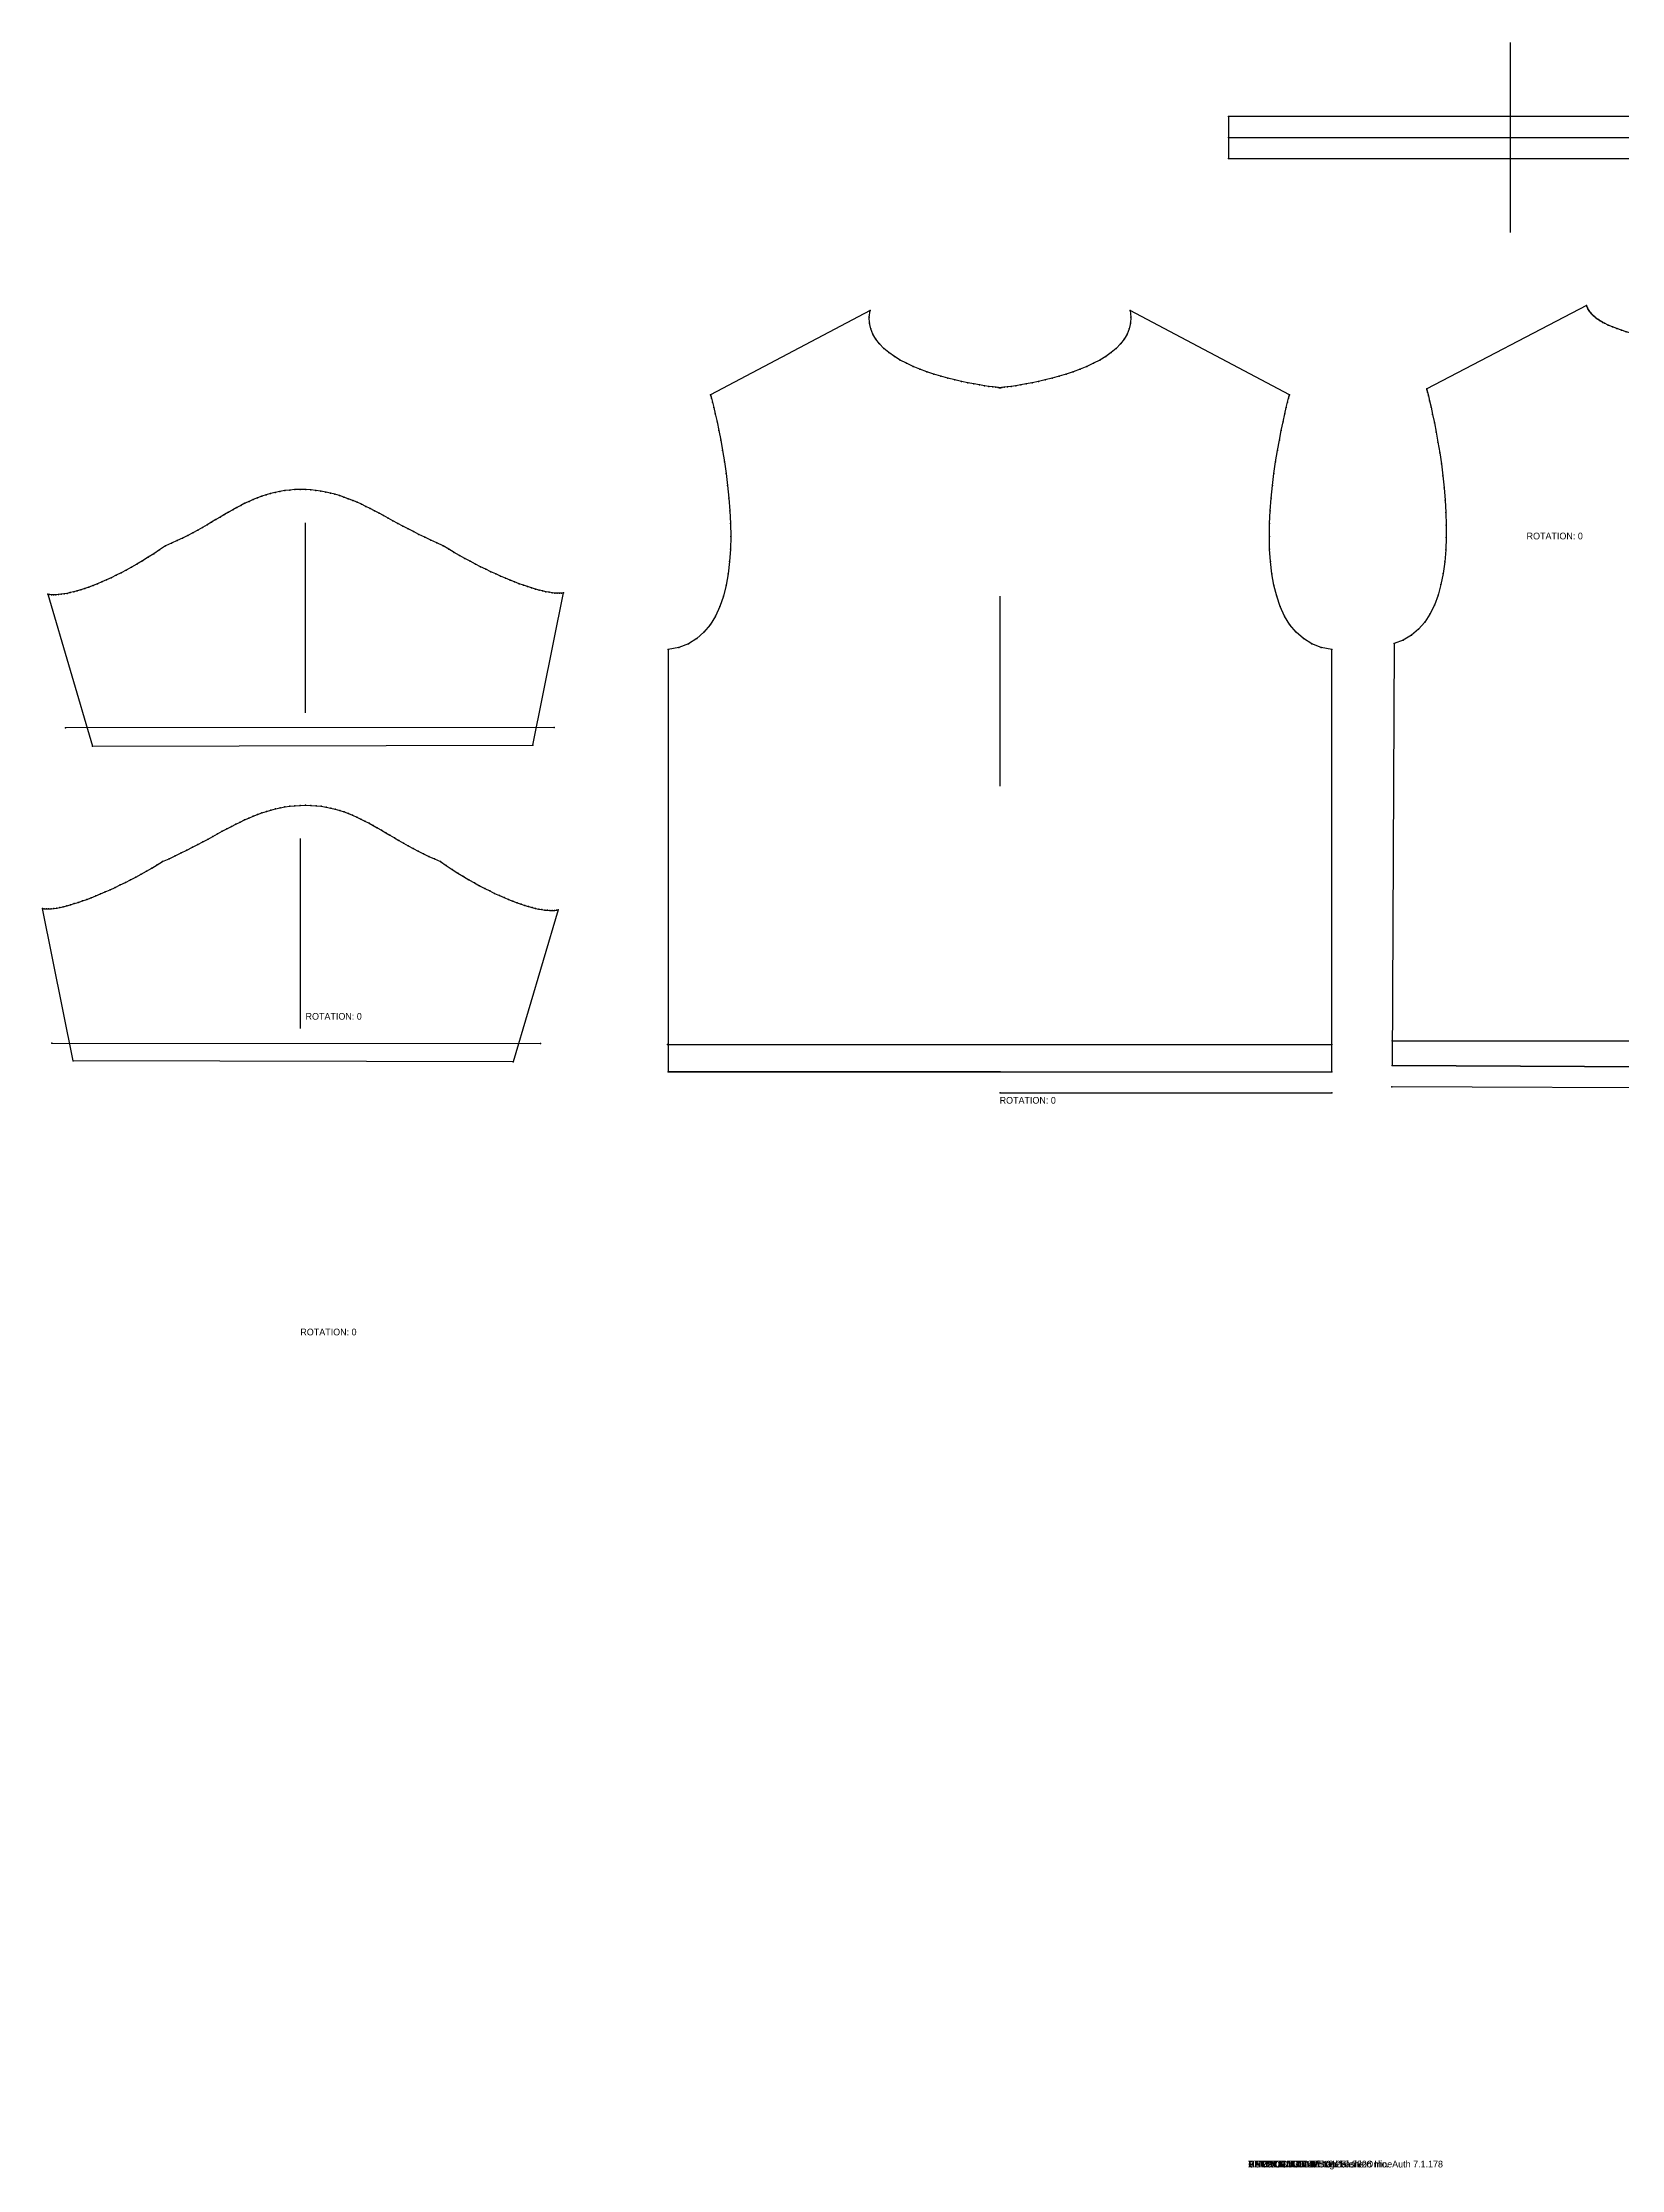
# Model space of a CAD drawing. Extents: x -45 to 63, y 0 to 79.
# Drawn here: x -45 to 13.9, y -0.1 to 79.3 of the extents above; entities that cross this region are included whole.
import ezdxf

# ---------------------------------------------------------------- set-up
doc = ezdxf.new("R2010")
doc.units = 0

# ---------------------------------------------------------------- blocks, each defined once
blk = doc.blocks.new('Pattern_636968_M')
at = {"layer": '1'}
blk.add_lwpolyline([(-9.266447, 66.422943), (-9.284942, 66.424812), (-9.338609, 66.430649), (-9.424722, 66.440781), (-9.540552, 66.455544), (-9.683375, 66.475266), (-9.850465, 66.500282), (-10.039091, 66.530922), (-10.246531, 66.56752), (-10.470055, 66.610405), (-10.706938, 66.659912), (-10.954453, 66.716377), (-11.209873, 66.780128), (-11.47047, 66.851494), (-11.733521, 66.930809), (-11.996297, 67.01841), (-12.25607, 67.114624), (-12.510117, 67.21978), (-12.755707, 67.334213), (-12.990116, 67.458267), (-13.210616, 67.592255), (-13.414482, 67.736519), (-13.598986, 67.891396), (-13.761402, 68.057205), (-13.899002, 68.234291), (-14.00906, 68.422974), (-14.08885, 68.623596), (-14.135645, 68.836487), (-14.146718, 69.061974), (-14.119343, 69.3004), (-14.119343, 69.3004), (-20.068869, 66.157249), (-20.060387, 66.125832), (-20.036421, 66.034447), (-19.999187, 65.887405), (-19.950916, 65.689026), (-19.893818, 65.443611), (-19.83012, 65.155472), (-19.762037, 64.828918), (-19.691793, 64.468269), (-19.621611, 64.077827), (-19.553705, 63.6619), (-19.490297, 63.224804), (-19.433613, 62.770851), (-19.385868, 62.304344), (-19.349281, 61.829597), (-19.326077, 61.350925), (-19.318474, 60.872635), (-19.328693, 60.399036), (-19.358952, 59.934437), (-19.411478, 59.483154), (-19.488483, 59.049492), (-19.592194, 58.637764), (-19.724827, 58.252285), (-19.888607, 57.897354), (-20.085747, 57.577293), (-20.318478, 57.296406), (-20.589008, 57.059006), (-20.89957, 56.869404), (-21.252373, 56.731907), (-21.649647, 56.650826), (-21.649647, 56.650826), (-21.649647, 40.894371), (3.116753, 40.894371), (3.116753, 56.650826), (2.719479, 56.731907), (2.366675, 56.869404), (2.056115, 57.059006), (1.785582, 57.296406), (1.552853, 57.577293), (1.355713, 57.897354), (1.191932, 58.252281), (1.059298, 58.637764), (0.955588, 59.049492), (0.878582, 59.483154), (0.826058, 59.934437), (0.795799, 60.399036), (0.78558, 60.872635), (0.793181, 61.350925), (0.816386, 61.829597), (0.852971, 62.304344), (0.900719, 62.770851), (0.957404, 63.224804), (1.020811, 63.661903), (1.088715, 64.077827), (1.1589, 64.468269), (1.229144, 64.828918), (1.297226, 65.155472), (1.360925, 65.443611), (1.418021, 65.689026), (1.466295, 65.887405), (1.503526, 66.034447), (1.527492, 66.125832), (1.535975, 66.157249), (1.535975, 66.157249), (-4.413551, 69.3004), (-4.386176, 69.061974), (-4.397249, 68.836487), (-4.444044, 68.623596), (-4.523834, 68.422974), (-4.633893, 68.234283), (-4.771492, 68.057205), (-4.933908, 67.891396), (-5.118413, 67.736519), (-5.322278, 67.592255), (-5.542778, 67.458267), (-5.777187, 67.334213), (-6.022778, 67.21978), (-6.276824, 67.114624), (-6.536598, 67.018402), (-6.799373, 66.930809), (-7.062423, 66.851494), (-7.323022, 66.780128), (-7.578442, 66.716377), (-7.825956, 66.659912), (-8.06284, 66.610405), (-8.286364, 66.56752), (-8.493803, 66.530922), (-8.68243, 66.500282), (-8.849519, 66.475266), (-8.992341, 66.455544), (-9.108172, 66.440781), (-9.194285, 66.430649), (-9.247952, 66.424812), (-9.266447, 66.422943)], close=True, dxfattribs=at)
at = {"layer": '2'}
for p in [(-14.119343, 69.3004), (-4.413551, 69.3004), (-20.068869, 66.157249), (-9.266447, 66.422943), (1.535975, 66.157249), (-21.649647, 56.650826), (3.116753, 56.650826), (-21.680805, 41.906036), (3.116753, 41.90601), (-21.649647, 40.894371), (-21.649647, 40.894371), (-9.266447, 40.894371), (-9.266447, 40.894371), (3.116753, 40.894371), (3.116753, 40.894371), (-9.266447, 40.106968), (3.116753, 40.106968)]:
    blk.add_point(p, dxfattribs=at)
at = {"layer": '3'}
for p in [(-14.146718, 69.061974), (-14.135645, 68.836487), (-14.08885, 68.623596), (-14.00906, 68.422974), (-4.523834, 68.422974), (-4.444044, 68.623596), (-4.397249, 68.836487), (-4.386176, 69.061974), (-13.899002, 68.234291), (-13.761402, 68.057205), (-13.598986, 67.891396), (-13.414482, 67.736519), (-13.210616, 67.592255), (-5.322278, 67.592255), (-5.118413, 67.736519), (-4.933908, 67.891396), (-4.771492, 68.057205), (-4.633893, 68.234283), (-12.990116, 67.458267), (-12.755707, 67.334213), (-12.510117, 67.21978), (-12.25607, 67.114624), (-11.996297, 67.01841), (-11.733521, 66.930809), (-11.47047, 66.851494), (-11.209873, 66.780128), (-10.954453, 66.716377), (-7.578442, 66.716377), (-7.323022, 66.780128), (-7.062423, 66.851494), (-6.799373, 66.930809), (-6.536598, 67.018402), (-6.276824, 67.114624), (-6.022778, 67.21978), (-5.777187, 67.334213), (-5.542778, 67.458267), (-20.060387, 66.125832), (-20.036421, 66.034447), (-19.999187, 65.887405), (-10.706938, 66.659912), (-10.470055, 66.610405), (-10.246531, 66.56752), (-10.039091, 66.530922), (-9.850465, 66.500282), (-9.683375, 66.475266), (-9.540552, 66.455544), (-9.424722, 66.440781), (-9.338609, 66.430649), (-9.284942, 66.424812), (-9.247952, 66.424812), (-9.194285, 66.430649), (-9.108172, 66.440781), (-8.992341, 66.455544), (-8.849519, 66.475266), (-8.68243, 66.500282), (-8.493803, 66.530922), (-8.286364, 66.56752), (-8.06284, 66.610405), (-7.825956, 66.659912), (1.466295, 65.887405), (1.503526, 66.034447), (1.527492, 66.125832), (-19.950916, 65.689026), (-19.893818, 65.443611), (-19.83012, 65.155472), (1.297226, 65.155472), (1.360925, 65.443611), (1.418021, 65.689026), (-19.762037, 64.828918), (-19.691793, 64.468269), (1.1589, 64.468269), (1.229144, 64.828918), (-19.621611, 64.077827), (-19.553705, 63.6619), (1.020811, 63.661903), (1.088715, 64.077827), (-19.490297, 63.224804), (-19.433613, 62.770851), (0.900719, 62.770851), (0.957404, 63.224804), (-19.385868, 62.304344), (0.852971, 62.304344), (-19.349281, 61.829597), (-19.326077, 61.350925), (0.793181, 61.350925), (0.816386, 61.829597), (-19.328693, 60.399036), (-19.318474, 60.872635), (0.78558, 60.872635), (0.795799, 60.399036), (-19.358952, 59.934437), (0.826058, 59.934437), (-19.488483, 59.049492), (-19.411478, 59.483154), (0.878582, 59.483154), (0.955588, 59.049492), (-19.724827, 58.252285), (-19.592194, 58.637764), (1.059298, 58.637764), (1.191932, 58.252281), (-20.318478, 57.296406), (-20.085747, 57.577293), (-19.888607, 57.897354), (1.355713, 57.897354), (1.552853, 57.577293), (1.785582, 57.296406), (-21.252373, 56.731907), (-20.89957, 56.869404), (-20.589008, 57.059006), (2.056115, 57.059006), (2.366675, 56.869404), (2.719479, 56.731907)]:
    blk.add_point(p, dxfattribs=at)
at = {"layer": '7'}
blk.add_line((-9.266447, 51.554081), (-9.266447, 58.640694), dxfattribs=at)
at = {"layer": '8'}
for points in [[(-21.680805, 41.906036), (3.116753, 41.90601)], [(-9.266447, 40.894371), (-21.649647, 40.894371)], [(-9.266447, 40.894371), (3.116753, 40.894371)], [(-9.266447, 40.106968), (3.116753, 40.106968)]]:
    blk.add_lwpolyline(points, dxfattribs=at)
at = {"layer": '1'}
blk.add_text('ROTATION: 0', height=0.25, dxfattribs=at).set_placement((-9.282026, 39.703686))
blk = doc.blocks.new('Pattern_636969_M')
at = {"layer": '1'}
blk.add_lwpolyline([(17.470102, 68.006607), (17.465443, 68.006973), (17.441072, 68.008209), (17.398079, 68.010437), (17.337542, 68.013786), (17.260544, 68.018387), (17.168169, 68.024376), (17.061502, 68.031853), (16.941624, 68.040977), (16.809616, 68.051857), (16.666563, 68.064621), (16.513546, 68.079407), (16.351652, 68.096329), (16.181959, 68.115524), (16.005554, 68.137115), (15.823517, 68.161232), (15.636931, 68.187996), (15.446881, 68.217545), (15.254448, 68.25), (15.060715, 68.285484), (14.866766, 68.324135), (14.673683, 68.366074), (14.482548, 68.411423), (14.294445, 68.46032), (14.110457, 68.512886), (13.931667, 68.569252), (13.759157, 68.629547), (13.59401, 68.693893), (13.43731, 68.762413), (13.290138, 68.835243), (13.290138, 68.835243), (13.238323, 68.86306), (13.18799, 68.891617), (13.139204, 68.920914), (13.092035, 68.950951), (13.04655, 68.981743), (13.002817, 69.013275), (12.960903, 69.045563), (12.920877, 69.078606), (12.882805, 69.112396), (12.846755, 69.146942), (12.812796, 69.182243), (12.780994, 69.218307), (12.751418, 69.255127), (12.724136, 69.292709), (12.699213, 69.331062), (12.67672, 69.370171), (12.656723, 69.410049), (12.639289, 69.450699), (12.624487, 69.492119), (12.624487, 69.492119), (6.659507, 66.378403), (6.66733, 66.348679), (6.689474, 66.262131), (6.723955, 66.122711), (6.768787, 65.934364), (6.821983, 65.70105), (6.881554, 65.426712), (6.945518, 65.115295), (7.011886, 64.770752), (7.078671, 64.397034), (7.14389, 63.998096), (7.205558, 63.577873), (7.261681, 63.140331), (7.310282, 62.689407), (7.349371, 62.22905), (7.37696, 61.763222), (7.391065, 61.295856), (7.3897, 60.830914), (7.370877, 60.372337), (7.332611, 59.924084), (7.272917, 59.490093), (7.189807, 59.074322), (7.081294, 58.680714), (6.945395, 58.313225), (6.78012, 57.975796), (6.583486, 57.672386), (6.353505, 57.406937), (6.088193, 57.183403), (5.785561, 57.005733), (5.443623, 56.877872), (5.443623, 56.877872), (5.365785, 41.121609), (29.308205, 41.00333), (29.386044, 56.759594), (29.045385, 56.890823), (28.744526, 57.07148), (28.48143, 57.297623), (28.254086, 57.565331), (28.060459, 57.87067), (27.898529, 58.209713), (27.766266, 58.578526), (27.661646, 58.973186), (27.582647, 59.389759), (27.527245, 59.824318), (27.493408, 60.27293), (27.479118, 60.73167), (27.482346, 61.196602), (27.501068, 61.663803), (27.533258, 62.129341), (27.576893, 62.589287), (27.629948, 63.039711), (27.690392, 63.476677), (27.756207, 63.896271), (27.825363, 64.294548), (27.895842, 64.66758), (27.965611, 65.011452), (28.032646, 65.32222), (28.094925, 65.595955), (28.150425, 65.828735), (28.197113, 66.016624), (28.232969, 66.155701), (28.255968, 66.242027), (28.264084, 66.271675), (28.264084, 66.271675), (22.33016, 69.444176), (22.314949, 69.402901), (22.297115, 69.362427), (22.276726, 69.322746), (22.253845, 69.283859), (22.228546, 69.245758), (22.200893, 69.20845), (22.170954, 69.171913), (22.138798, 69.136169), (22.104492, 69.101212), (22.068104, 69.067017), (22.029699, 69.033607), (21.989347, 69.000961), (21.947117, 68.969093), (21.903074, 68.937988), (21.857288, 68.907654), (21.809824, 68.878082), (21.760752, 68.849266), (21.710138, 68.821205), (21.658051, 68.793907), (21.658051, 68.793907), (21.510166, 68.722534), (21.352797, 68.655563), (21.187023, 68.59285), (21.013926, 68.534271), (20.834587, 68.479668), (20.650089, 68.428925), (20.461512, 68.381889), (20.269939, 68.338425), (20.07645, 68.298393), (19.88213, 68.261665), (19.688055, 68.228096), (19.495312, 68.197548), (19.304977, 68.169876), (19.118137, 68.144951), (18.935871, 68.122635), (18.75926, 68.102791), (18.589386, 68.085274), (18.427332, 68.069954), (18.274178, 68.056679), (18.131006, 68.045326), (17.998898, 68.035751), (17.878933, 68.027817), (17.772198, 68.021393), (17.679768, 68.016319), (17.60273, 68.012482), (17.542162, 68.009727), (17.499147, 68.007919), (17.474768, 68.006927), (17.470102, 68.006607)], close=True, dxfattribs=at)
at = {"layer": '2'}
for p in [(12.624487, 69.492119), (22.33016, 69.444176), (13.290138, 68.835243), (21.658051, 68.793907), (17.470102, 68.006607), (6.659507, 66.378403), (28.264084, 66.271675), (5.443623, 56.877872), (29.386044, 56.759594), (5.370349, 42.044975), (29.313347, 42.044952), (5.365785, 41.121609), (5.365786, 41.121609), (17.336996, 41.062466), (17.336996, 41.062466), (29.308205, 41.00333), (29.308205, 41.00333), (5.361897, 40.334217), (17.333105, 40.275074), (17.333107, 40.275074), (29.304314, 40.215939)]:
    blk.add_point(p, dxfattribs=at)
at = {"layer": '3'}
for p in [(12.639289, 69.450699), (12.656723, 69.410049), (12.67672, 69.370171), (12.699213, 69.331062), (12.724136, 69.292709), (12.751418, 69.255127), (12.780994, 69.218307), (12.812796, 69.182243), (12.846755, 69.146942), (12.882805, 69.112396), (12.920877, 69.078606), (22.068104, 69.067017), (22.104492, 69.101212), (22.138798, 69.136169), (22.170954, 69.171913), (22.200893, 69.20845), (22.228546, 69.245758), (22.253845, 69.283859), (22.276726, 69.322746), (22.297115, 69.362427), (22.314949, 69.402901), (12.960903, 69.045563), (13.002817, 69.013275), (13.04655, 68.981743), (13.092035, 68.950951), (13.139204, 68.920914), (13.18799, 68.891617), (13.238323, 68.86306), (13.43731, 68.762413), (13.59401, 68.693893), (13.759157, 68.629547), (13.931667, 68.569252), (14.110457, 68.512886), (14.294445, 68.46032), (14.482548, 68.411423), (14.673683, 68.366074), (14.866766, 68.324135), (15.060715, 68.285484), (20.07645, 68.298393), (20.269939, 68.338425), (20.461512, 68.381889), (20.650089, 68.428925), (20.834587, 68.479668), (21.013926, 68.534271), (21.187023, 68.59285), (21.352797, 68.655563), (21.510166, 68.722534), (21.710138, 68.821205), (21.760752, 68.849266), (21.809824, 68.878082), (21.857288, 68.907654), (21.903074, 68.937988), (21.947117, 68.969093), (21.989347, 69.000961), (22.029699, 69.033607), (15.254448, 68.25), (15.446881, 68.217545), (15.636931, 68.187996), (15.823517, 68.161232), (16.005554, 68.137115), (16.181959, 68.115524), (16.351652, 68.096329), (16.513546, 68.079407), (16.666563, 68.064621), (16.809616, 68.051857), (16.941624, 68.040977), (17.061502, 68.031853), (17.168169, 68.024376), (17.260544, 68.018387), (17.337542, 68.013786), (17.398079, 68.010437), (17.441072, 68.008209), (17.465443, 68.006973), (17.474768, 68.006927), (17.499147, 68.007919), (17.542162, 68.009727), (17.60273, 68.012482), (17.679768, 68.016319), (17.772198, 68.021393), (17.878933, 68.027817), (17.998898, 68.035751), (18.131006, 68.045326), (18.274178, 68.056679), (18.427332, 68.069954), (18.589386, 68.085274), (18.75926, 68.102791), (18.935871, 68.122635), (19.118137, 68.144951), (19.304977, 68.169876), (19.495312, 68.197548), (19.688055, 68.228096), (19.88213, 68.261665), (6.66733, 66.348679), (6.689474, 66.262131), (6.723955, 66.122711), (6.768787, 65.934364), (28.197113, 66.016624), (28.232969, 66.155701), (28.255968, 66.242027), (6.821983, 65.70105), (6.881554, 65.426712), (6.945518, 65.115295), (28.032646, 65.32222), (28.094925, 65.595955), (28.150425, 65.828735), (7.011886, 64.770752), (7.078671, 64.397034), (27.895842, 64.66758), (27.965611, 65.011452), (7.14389, 63.998096), (7.205558, 63.577873), (27.756207, 63.896271), (27.825363, 64.294548), (7.261681, 63.140331), (27.629948, 63.039711), (27.690392, 63.476677), (7.310282, 62.689407), (7.349371, 62.22905), (27.533258, 62.129341), (27.576893, 62.589287), (7.37696, 61.763222), (7.391065, 61.295856), (27.482346, 61.196602), (27.501068, 61.663803), (7.370877, 60.372337), (7.3897, 60.830914), (27.479118, 60.73167), (7.332611, 59.924084), (27.493408, 60.27293), (27.527245, 59.824318), (7.189807, 59.074322), (7.272917, 59.490093), (27.582647, 59.389759), (27.661646, 58.973186), (6.78012, 57.975796), (6.945395, 58.313225), (7.081294, 58.680714), (27.766266, 58.578526), (27.898529, 58.209713), (6.088193, 57.183403), (6.353505, 57.406937), (6.583486, 57.672386), (28.060459, 57.87067), (28.254086, 57.565331), (28.48143, 57.297623), (5.785561, 57.005733), (28.744526, 57.07148), (29.045385, 56.890823)]:
    blk.add_point(p, dxfattribs=at)
at = {"layer": '7'}
blk.add_line((17.35841, 51.70446), (17.393419, 58.790989), dxfattribs=at)
at = {"layer": '8'}
for points in [[(5.370349, 42.044975), (29.313347, 42.044952)], [(17.336996, 41.062466), (5.365786, 41.121609)], [(17.336996, 41.062466), (29.308205, 41.00333)], [(17.333107, 40.275074), (5.361897, 40.334217)], [(17.333105, 40.275074), (29.304314, 40.215939)]]:
    blk.add_lwpolyline(points, dxfattribs=at)
at = {"layer": '1'}
blk.add_text('ROTATION: 0', height=0.25, dxfattribs=at).set_placement((17.37397, 39.854031))
blk = doc.blocks.new('Pattern_1621764_M')
at = {"layer": '1'}
blk.add_lwpolyline([(-26.706415, 53.087074), (-25.565569, 58.771221), (-25.632187, 58.759724), (-25.708006, 58.754013), (-25.792702, 58.754009), (-25.885948, 58.759647), (-25.987423, 58.770855), (-26.096798, 58.787556), (-26.213753, 58.809677), (-26.337959, 58.837147), (-26.469091, 58.869892), (-26.606829, 58.907845), (-26.750845, 58.950924), (-26.900814, 58.999065), (-27.056412, 59.052189), (-27.217314, 59.110226), (-27.383196, 59.173103), (-27.553732, 59.240753), (-27.7286, 59.313091), (-27.907473, 59.390057), (-28.090025, 59.471569), (-28.275934, 59.55756), (-28.464874, 59.647953), (-28.656521, 59.74268), (-28.850548, 59.841663), (-29.046635, 59.944836), (-29.244452, 60.05212), (-29.443676, 60.163448), (-29.643984, 60.278744), (-29.845051, 60.397934), (-30.046549, 60.520947), (-30.046549, 60.520947), (-30.286861, 60.628864), (-30.517897, 60.736473), (-30.740238, 60.843529), (-30.95447, 60.94978), (-31.161179, 61.054985), (-31.360949, 61.158901), (-31.554361, 61.261276), (-31.742004, 61.361866), (-31.924461, 61.460423), (-32.102314, 61.556702), (-32.276154, 61.650459), (-32.446556, 61.741447), (-32.614113, 61.829414), (-32.779404, 61.91412), (-32.94302, 61.995319), (-33.105537, 62.072762), (-33.267548, 62.146202), (-33.429626, 62.215397), (-33.592369, 62.280098), (-33.756351, 62.340061), (-33.922165, 62.395035), (-34.090389, 62.444778), (-34.261608, 62.489044), (-34.436409, 62.527584), (-34.615379, 62.560154), (-34.799095, 62.586506), (-34.988148, 62.606396), (-35.183117, 62.619576), (-35.384594, 62.625801), (-35.384594, 62.625801), (-35.585701, 62.619156), (-35.779568, 62.604782), (-35.966782, 62.583012), (-36.147926, 62.554184), (-36.323586, 62.518631), (-36.494347, 62.476692), (-36.660786, 62.428703), (-36.823494, 62.375), (-36.983063, 62.315922), (-37.14006, 62.251797), (-37.295086, 62.182968), (-37.448715, 62.109772), (-37.601536, 62.032539), (-37.754131, 61.951614), (-37.907085, 61.867325), (-38.060989, 61.780014), (-38.216415, 61.690014), (-38.373962, 61.59766), (-38.534203, 61.503292), (-38.697727, 61.407246), (-38.86512, 61.309856), (-39.036961, 61.211456), (-39.21384, 61.112389), (-39.396343, 61.012989), (-39.585045, 60.913589), (-39.780544, 60.814526), (-39.983414, 60.716137), (-40.194241, 60.618759), (-40.413612, 60.522728), (-40.413612, 60.522728), (-40.635284, 60.372513), (-40.853104, 60.229561), (-41.066933, 60.093754), (-41.276649, 59.964996), (-41.482132, 59.84317), (-41.683247, 59.728176), (-41.879864, 59.619904), (-42.071865, 59.518242), (-42.259117, 59.423084), (-42.441494, 59.334324), (-42.61887, 59.25185), (-42.791119, 59.17556), (-42.958107, 59.105343), (-43.119713, 59.041088), (-43.27581, 58.982693), (-43.42627, 58.930046), (-43.570965, 58.883041), (-43.709766, 58.841572), (-43.842552, 58.805527), (-43.969185, 58.774796), (-44.08955, 58.749279), (-44.203514, 58.728863), (-44.310944, 58.71344), (-44.411728, 58.702908), (-44.505722, 58.697147), (-44.592812, 58.696064), (-44.672863, 58.699539), (-44.74575, 58.70747), (-44.811348, 58.719746), (-44.811348, 58.719746), (-43.138348, 53.047619)], close=True, dxfattribs=at)
at = {"layer": '2'}
for p in [(-35.384594, 62.625801), (-40.413612, 60.522728), (-30.046549, 60.520947), (-25.565569, 58.771221), (-44.811348, 58.719746), (-44.148094, 53.729092), (-25.909399, 53.741169), (-43.138348, 53.047619), (-26.706415, 53.087074)]:
    blk.add_point(p, dxfattribs=at)
at = {"layer": '3'}
for p in [(-37.754131, 61.951614), (-37.601536, 62.032539), (-37.448715, 62.109772), (-37.295086, 62.182968), (-37.14006, 62.251797), (-36.983063, 62.315922), (-36.823494, 62.375), (-36.660786, 62.428703), (-36.494347, 62.476692), (-36.323586, 62.518631), (-36.147926, 62.554184), (-35.966782, 62.583012), (-35.779568, 62.604782), (-35.585701, 62.619156), (-35.183117, 62.619576), (-34.988148, 62.606396), (-34.799095, 62.586506), (-34.615379, 62.560154), (-34.436409, 62.527584), (-34.261608, 62.489044), (-34.090389, 62.444778), (-33.922165, 62.395035), (-33.756351, 62.340061), (-33.592369, 62.280098), (-33.429626, 62.215397), (-33.267548, 62.146202), (-33.105537, 62.072762), (-32.94302, 61.995319), (-39.036961, 61.211456), (-38.86512, 61.309856), (-38.697727, 61.407246), (-38.534203, 61.503292), (-38.373962, 61.59766), (-38.216415, 61.690014), (-38.060989, 61.780014), (-37.907085, 61.867325), (-32.779404, 61.91412), (-32.614113, 61.829414), (-32.446556, 61.741447), (-32.276154, 61.650459), (-32.102314, 61.556702), (-31.924461, 61.460423), (-31.742004, 61.361866), (-31.554361, 61.261276), (-31.360949, 61.158901), (-40.635284, 60.372513), (-40.194241, 60.618759), (-39.983414, 60.716137), (-39.780544, 60.814526), (-39.585045, 60.913589), (-39.396343, 61.012989), (-39.21384, 61.112389), (-31.161179, 61.054985), (-30.95447, 60.94978), (-30.740238, 60.843529), (-30.517897, 60.736473), (-30.286861, 60.628864), (-29.845051, 60.397934), (-41.879864, 59.619904), (-41.683247, 59.728176), (-41.482132, 59.84317), (-41.276649, 59.964996), (-41.066933, 60.093754), (-40.853104, 60.229561), (-29.643984, 60.278744), (-29.443676, 60.163448), (-29.244452, 60.05212), (-29.046635, 59.944836), (-28.850548, 59.841663), (-28.656521, 59.74268), (-28.464874, 59.647953), (-28.275934, 59.55756), (-44.08955, 58.749279), (-43.969185, 58.774796), (-43.842552, 58.805527), (-43.709766, 58.841572), (-43.570965, 58.883041), (-43.42627, 58.930046), (-43.27581, 58.982693), (-43.119713, 59.041088), (-42.958107, 59.105343), (-42.791119, 59.17556), (-42.61887, 59.25185), (-42.441494, 59.334324), (-42.259117, 59.423084), (-42.071865, 59.518242), (-28.090025, 59.471569), (-27.907473, 59.390057), (-27.7286, 59.313091), (-27.553732, 59.240753), (-27.383196, 59.173103), (-27.217314, 59.110226), (-27.056412, 59.052189), (-26.900814, 58.999065), (-26.750845, 58.950924), (-26.606829, 58.907845), (-26.469091, 58.869892), (-26.337959, 58.837147), (-26.213753, 58.809677), (-26.096798, 58.787556), (-25.987423, 58.770855), (-25.885948, 58.759647), (-25.792702, 58.754009), (-25.708006, 58.754013), (-25.632187, 58.759724), (-44.74575, 58.70747), (-44.672863, 58.699539), (-44.592812, 58.696064), (-44.505722, 58.697147), (-44.411728, 58.702908), (-44.310944, 58.71344), (-44.203514, 58.728863)]:
    blk.add_point(p, dxfattribs=at)
at = {"layer": '7'}
blk.add_line((-35.188457, 54.293404), (-35.188457, 61.38002), dxfattribs=at)
at = {"layer": '8'}
blk.add_lwpolyline([(-25.909399, 53.741169), (-44.148094, 53.729092)], dxfattribs=at)
at = {"layer": '1'}
blk.add_text('ROTATION: 0', height=0.25, dxfattribs=at).set_placement((-35.188457, 42.836712))
blk = doc.blocks.new('Pattern_1621765_M')
at = {"layer": '1'}
blk.add_lwpolyline([(-43.864742, 41.304516), (-45.005589, 46.988663), (-44.938969, 46.977165), (-44.863152, 46.971455), (-44.778458, 46.971451), (-44.685207, 46.977089), (-44.583733, 46.988297), (-44.474358, 47.004997), (-44.357407, 47.027119), (-44.2332, 47.054588), (-44.102066, 47.087334), (-43.964329, 47.125286), (-43.820313, 47.168365), (-43.670345, 47.216507), (-43.514748, 47.26963), (-43.353844, 47.327667), (-43.187962, 47.390545), (-43.017426, 47.458191), (-42.842556, 47.530533), (-42.663685, 47.607498), (-42.481133, 47.689011), (-42.295223, 47.775002), (-42.106285, 47.865395), (-41.914639, 47.960121), (-41.720608, 48.059105), (-41.524525, 48.162277), (-41.326706, 48.269562), (-41.12748, 48.38089), (-40.927174, 48.496185), (-40.726109, 48.615376), (-40.524609, 48.738388), (-40.524609, 48.738388), (-40.284294, 48.846306), (-40.053261, 48.953915), (-39.830921, 49.06097), (-39.616688, 49.167221), (-39.409977, 49.27243), (-39.210209, 49.376343), (-39.016796, 49.478718), (-38.829155, 49.579308), (-38.646698, 49.677864), (-38.468842, 49.774143), (-38.295006, 49.867901), (-38.124599, 49.958885), (-37.957043, 50.046856), (-37.791752, 50.131561), (-37.628139, 50.212761), (-37.465618, 50.290203), (-37.303612, 50.363647), (-37.141529, 50.432838), (-36.978786, 50.49754), (-36.814804, 50.557503), (-36.648994, 50.612476), (-36.48077, 50.66222), (-36.309547, 50.706486), (-36.134747, 50.745026), (-35.95578, 50.777596), (-35.772064, 50.803947), (-35.583012, 50.823837), (-35.388039, 50.837017), (-35.186565, 50.843239), (-35.186565, 50.843239), (-34.985458, 50.836597), (-34.791588, 50.822224), (-34.604374, 50.800453), (-34.423233, 50.771626), (-34.247574, 50.736073), (-34.076813, 50.694134), (-33.91037, 50.646145), (-33.747662, 50.592442), (-33.588097, 50.533363), (-33.431095, 50.469238), (-33.276073, 50.40041), (-33.122444, 50.327213), (-32.969624, 50.249981), (-32.817028, 50.169056), (-32.66407, 50.084766), (-32.51017, 49.997456), (-32.35474, 49.907455), (-32.197197, 49.815102), (-32.036957, 49.720734), (-31.87343, 49.624687), (-31.706039, 49.527298), (-31.534195, 49.428902), (-31.357315, 49.329834), (-31.174816, 49.230431), (-30.986111, 49.131031), (-30.790615, 49.031967), (-30.587746, 48.933578), (-30.376919, 48.836201), (-30.157543, 48.74017), (-30.157543, 48.74017), (-29.935871, 48.589954), (-29.718056, 48.446999), (-29.504223, 48.311195), (-29.294506, 48.182438), (-29.089027, 48.060612), (-28.887913, 47.945618), (-28.691292, 47.837345), (-28.499294, 47.735683), (-28.312038, 47.640526), (-28.129663, 47.551765), (-27.952286, 47.469292), (-27.780037, 47.393002), (-27.613049, 47.322784), (-27.451443, 47.25853), (-27.295345, 47.200134), (-27.144886, 47.147488), (-27.000191, 47.100483), (-26.861391, 47.059013), (-26.728607, 47.022964), (-26.601973, 46.992237), (-26.481609, 46.966721), (-26.367645, 46.946304), (-26.260212, 46.930882), (-26.159431, 46.920349), (-26.065435, 46.914589), (-25.978346, 46.913506), (-25.898294, 46.916981), (-25.825409, 46.924911), (-25.759809, 46.937187), (-25.759809, 46.937187), (-27.43281, 41.26506)], close=True, dxfattribs=at)
at = {"layer": '2'}
for p in [(-35.186565, 50.843239), (-40.524609, 48.738388), (-30.157543, 48.74017), (-45.005589, 46.988663), (-25.759809, 46.937187), (-44.661758, 41.958611), (-43.864742, 41.304516), (-26.423065, 41.946533), (-27.43281, 41.26506)]:
    blk.add_point(p, dxfattribs=at)
at = {"layer": '3'}
for p in [(-35.583012, 50.823837), (-35.388039, 50.837017), (-34.985458, 50.836597), (-34.791588, 50.822224), (-37.957043, 50.046856), (-37.791752, 50.131561), (-37.628139, 50.212761), (-37.465618, 50.290203), (-37.303612, 50.363647), (-37.141529, 50.432838), (-36.978786, 50.49754), (-36.814804, 50.557503), (-36.648994, 50.612476), (-36.48077, 50.66222), (-36.309547, 50.706486), (-36.134747, 50.745026), (-35.95578, 50.777596), (-35.772064, 50.803947), (-34.604374, 50.800453), (-34.423233, 50.771626), (-34.247574, 50.736073), (-34.076813, 50.694134), (-33.91037, 50.646145), (-33.747662, 50.592442), (-33.588097, 50.533363), (-33.431095, 50.469238), (-33.276073, 50.40041), (-33.122444, 50.327213), (-32.969624, 50.249981), (-32.817028, 50.169056), (-32.66407, 50.084766), (-39.409977, 49.27243), (-39.210209, 49.376343), (-39.016796, 49.478718), (-38.829155, 49.579308), (-38.646698, 49.677864), (-38.468842, 49.774143), (-38.295006, 49.867901), (-38.124599, 49.958885), (-32.51017, 49.997456), (-32.35474, 49.907455), (-32.197197, 49.815102), (-32.036957, 49.720734), (-31.87343, 49.624687), (-31.706039, 49.527298), (-31.534195, 49.428902), (-31.357315, 49.329834), (-31.174816, 49.230431), (-40.927174, 48.496185), (-40.726109, 48.615376), (-40.284294, 48.846306), (-40.053261, 48.953915), (-39.830921, 49.06097), (-39.616688, 49.167221), (-30.986111, 49.131031), (-30.790615, 49.031967), (-30.587746, 48.933578), (-30.376919, 48.836201), (-29.935871, 48.589954), (-29.718056, 48.446999), (-42.481133, 47.689011), (-42.295223, 47.775002), (-42.106285, 47.865395), (-41.914639, 47.960121), (-41.720608, 48.059105), (-41.524525, 48.162277), (-41.326706, 48.269562), (-41.12748, 48.38089), (-29.504223, 48.311195), (-29.294506, 48.182438), (-29.089027, 48.060612), (-28.887913, 47.945618), (-28.691292, 47.837345), (-28.499294, 47.735683), (-28.312038, 47.640526), (-44.938969, 46.977165), (-44.863152, 46.971455), (-44.778458, 46.971451), (-44.685207, 46.977089), (-44.583733, 46.988297), (-44.474358, 47.004997), (-44.357407, 47.027119), (-44.2332, 47.054588), (-44.102066, 47.087334), (-43.964329, 47.125286), (-43.820313, 47.168365), (-43.670345, 47.216507), (-43.514748, 47.26963), (-43.353844, 47.327667), (-43.187962, 47.390545), (-43.017426, 47.458191), (-42.842556, 47.530533), (-42.663685, 47.607498), (-28.129663, 47.551765), (-27.952286, 47.469292), (-27.780037, 47.393002), (-27.613049, 47.322784), (-27.451443, 47.25853), (-27.295345, 47.200134), (-27.144886, 47.147488), (-27.000191, 47.100483), (-26.861391, 47.059013), (-26.728607, 47.022964), (-26.601973, 46.992237), (-26.481609, 46.966721), (-26.367645, 46.946304), (-26.260212, 46.930882), (-26.159431, 46.920349), (-26.065435, 46.914589), (-25.978346, 46.913506), (-25.898294, 46.916981), (-25.825409, 46.924911)]:
    blk.add_point(p, dxfattribs=at)
at = {"layer": '7'}
blk.add_line((-35.382698, 42.510841), (-35.382698, 49.597458), dxfattribs=at)
at = {"layer": '8'}
blk.add_lwpolyline([(-44.661758, 41.958611), (-26.423065, 41.946533)], dxfattribs=at)
at = {"layer": '1'}
blk.add_text('ROTATION: 0', height=0.25, dxfattribs=at).set_placement((-35.382698, 31.05415))
blk = doc.blocks.new('Pattern_2091816_M')
at = {"layer": '1'}
blk.add_lwpolyline([(-0.734575, 74.976036), (20.296593, 74.976036), (19.690128, 76.550835), (-0.734575, 76.550835)], close=True, dxfattribs=at)
at = {"layer": '2'}
for p in [(-0.734575, 76.550835), (19.690128, 76.550835), (-0.734575, 75.763435), (21.50952, 75.763435), (-0.734575, 74.976036), (20.296593, 74.976036)]:
    blk.add_point(p, dxfattribs=at)
at = {"layer": '7'}
blk.add_line((9.781009, 72.220131), (9.781009, 79.306747), dxfattribs=at)
at = {"layer": '8'}
blk.add_lwpolyline([(-0.734575, 75.763435), (21.50952, 75.763435)], dxfattribs=at)
at = {"layer": '1'}
blk.add_text('ROTATION: 0', height=0.25, dxfattribs=at).set_placement((10.387472, 60.763435))

msp = doc.modelspace()

# ---------------------------------------------------------------- block references
at = {"layer": '1'}
for name in ['Pattern_2091816_M', 'Pattern_636968_M', 'Pattern_636969_M', 'Pattern_1621764_M', 'Pattern_1621765_M']:
    msp.add_blockref(name, (0, 0), dxfattribs=at)

# ---------------------------------------------------------------- texts
for s in ['AUTHOR: CLO Virtual Fashion Inc.', 'VERSION: 3', 'STYLE NAME: tshirtgr', 'SAMPLE SIZE: M', 'CREATION DATE: 01-10-2026', 'CREATION TIME: 12:25', 'UNITS: ENGLISH', 'PRODUCT: CLO Standalone OnlineAuth 7.1.178']:
    msp.add_text(s, height=0.25, dxfattribs=at).set_placement((0, 0))

doc.saveas('drawing.dxf')
